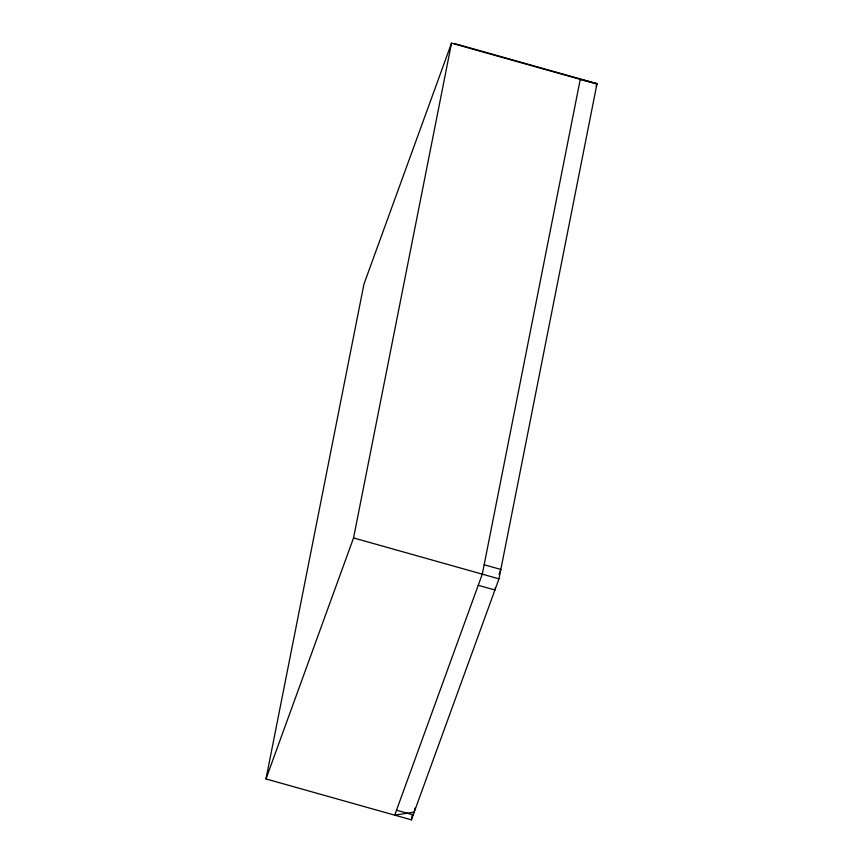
<?xml version="1.0" encoding="UTF-8"?>
<svg xmlns="http://www.w3.org/2000/svg" width="863" height="863" viewBox="0 0 863 863"><rect width="100%" height="100%" fill="white"/><g stroke="black" fill="none" stroke-linecap="round" stroke-linejoin="round"><path stroke-width="1.29" d="M454.24 43.463L597.013 83.635L498.965 578.857L411.392 819.85L265.987 778.933L363.949 284.143L451.522 43.15L596.926 84.067M265.987 778.933L353.55 537.929L451.522 43.15M411.392 819.85L412.331 815.136M413.657 812.547L413.194 814.899L396.516 810.206M414.984 808.178L414.208 812.105L394.715 815.157L482.288 574.165L580.335 78.943M495.384 587.638L494.92 589.99L478.242 585.297M596.106 86.127L597.013 83.635L580.26 79.374M499.03 574.38L500.831 569.44L484.154 564.747M353.55 537.929L498.965 578.857"/></g></svg>
